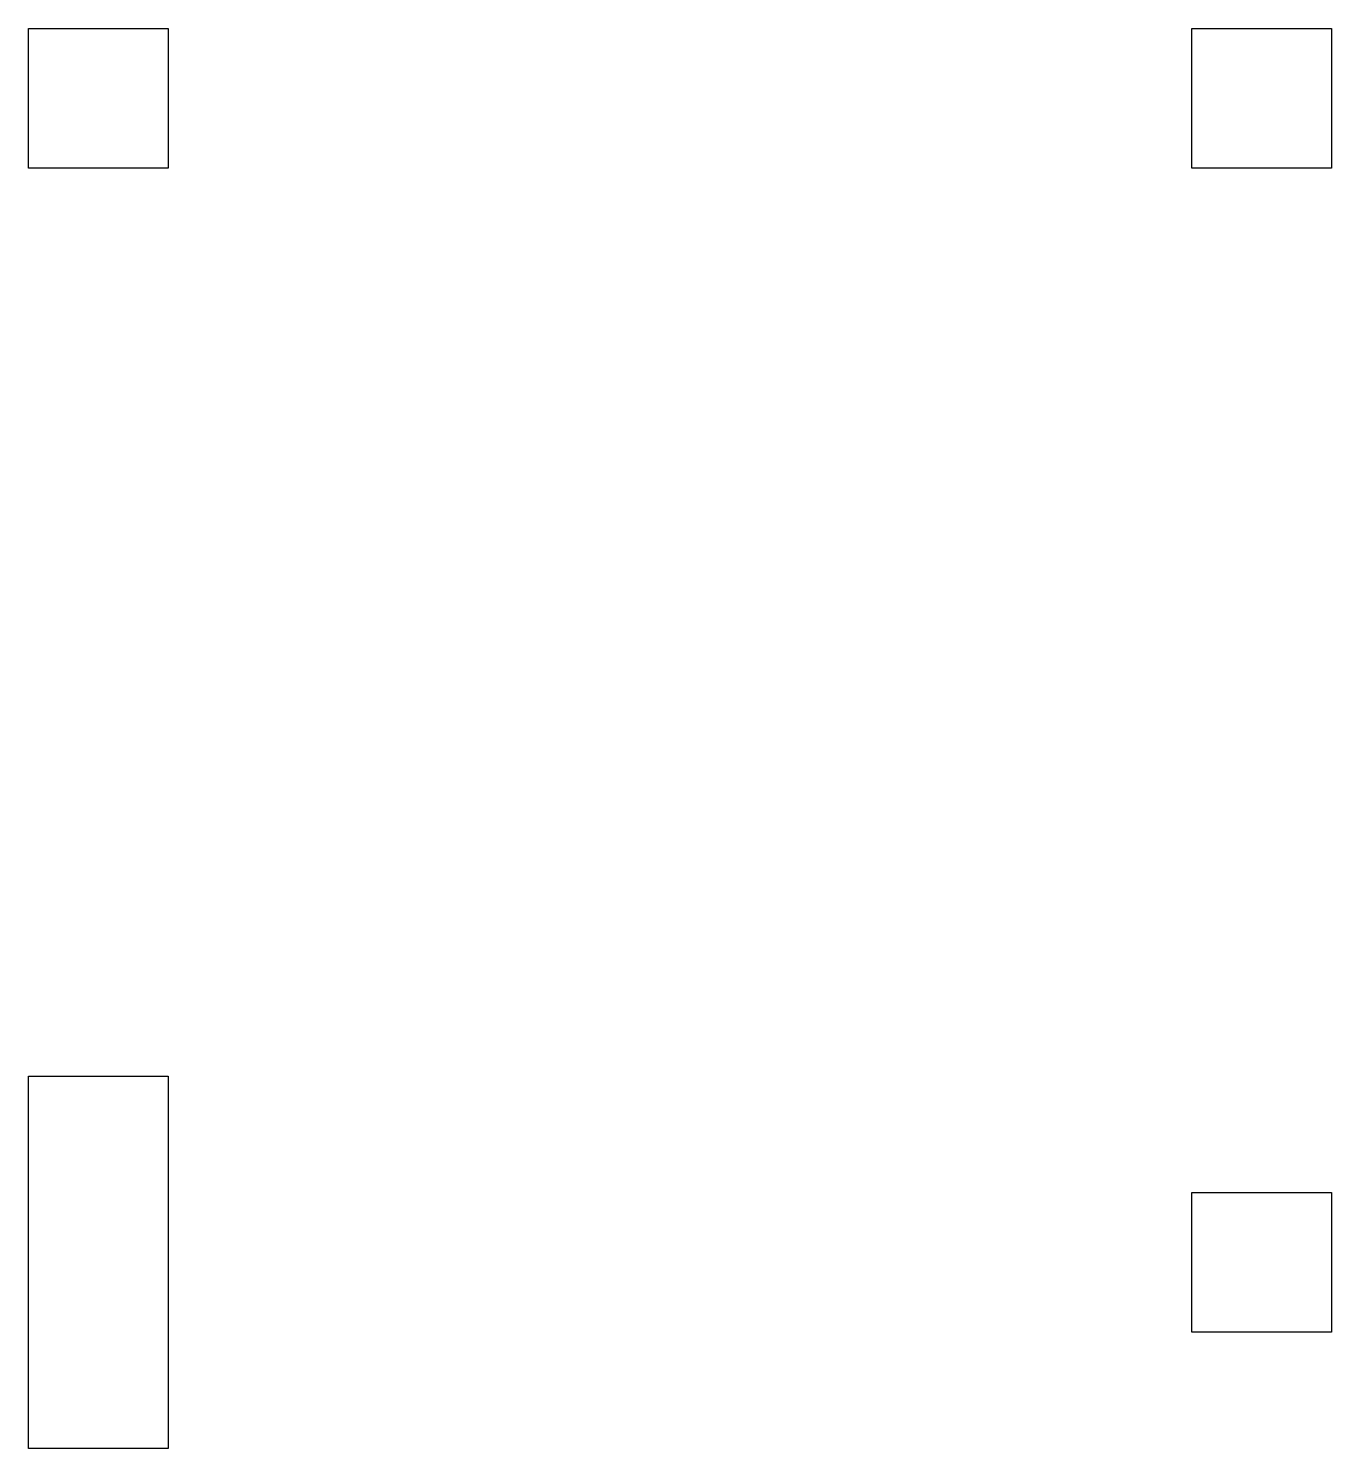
# Model space of a CAD drawing. Header units: metres. Extents: x -0.3 to 5.3, y -0.8 to 5.3.
import ezdxf

# ---------------------------------------------------------------- set-up
doc = ezdxf.new("R2010")
doc.units = ezdxf.units.M
doc.layers.add('PREF', color=72, linetype='Continuous')

msp = doc.modelspace()

# ---------------------------------------------------------------- linework, layer by layer
at = {"layer": 'PREF'}
for points in [[(-0.3, 4.7), (-0.3, 5.3), (0.3, 5.3), (0.3, 4.7)], [(4.7, 4.7), (4.7, 5.3), (5.3, 5.3), (5.3, 4.7)], [(-0.3, -0.8), (-0.3, 0.8), (0.3, 0.8), (0.3, -0.8)], [(4.7, -0.3), (4.7, 0.3), (5.3, 0.3), (5.3, -0.3)]]:
    msp.add_lwpolyline(points, close=True, dxfattribs=at)

doc.saveas('drawing.dxf')
